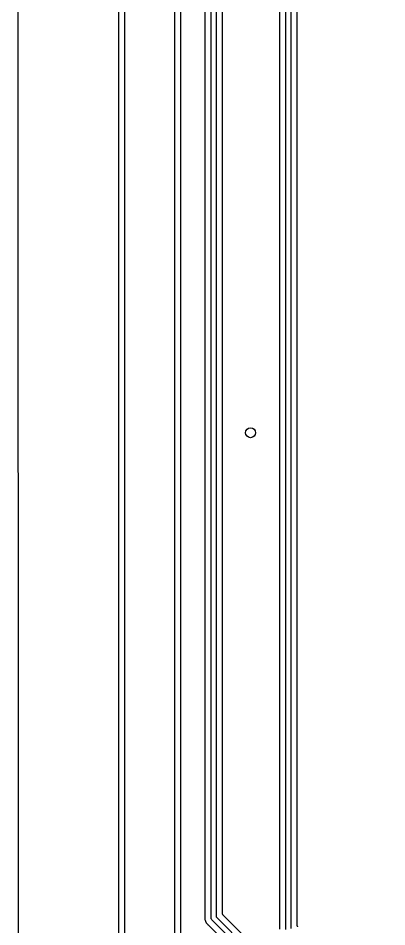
# Model space of a CAD drawing. Extents: x 49 to 143, y -158 to -38.
# Drawn here: x 49.43 to 64.3, y -113.81 to -77.11 of the extents above; entities that cross this region are included whole.
import ezdxf

# ---------------------------------------------------------------- set-up
doc = ezdxf.new("R2010")
doc.units = 0
doc.layers.add('BLACK', color=7, linetype='CONTINUOUS')

msp = doc.modelspace()

# ---------------------------------------------------------------- linework, layer by layer
at = {"layer": 'BLACK', "linetype": 'CONTINUOUS'}
for p, q in [((59.971, -67.3336), (59.971, -113.895)), ((60.225, -113.914), (60.225, -67.3149)), ((60.425, -67.3514), (60.425, -113.878)), ((60.679, -113.72), (60.679, -67.5092)), ((49.4534, -147.177), (49.4349, -67.782)), ((56.959, -67.8056), (56.959, -113.423)), ((57.213, -113.442), (57.213, -67.7869)), ((57.413, -67.8234), (57.413, -113.406)), ((57.667, -113.248), (57.667, -67.9812)), ((53.483, -72.6022), (53.483, -117.661)), ((53.737, -117.68), (53.737, -72.5647)), ((55.737, -72.3677), (55.737, -117.315)), ((55.991, -117.157), (55.991, -72.3427)), ((57.6681, -113.259), (57.667, -113.248)), ((57.6692, -113.271), (57.6681, -113.259)), ((57.6694, -113.272), (57.6692, -113.271)), ((57.6728, -113.284), (57.6694, -113.272)), ((57.6694, -113.272), (57.6694, -113.272)), ((57.6761, -113.295), (57.6728, -113.284)), ((57.6764, -113.296), (57.6761, -113.295)), ((57.6766, -113.296), (57.6764, -113.296)), ((57.6821, -113.307), (57.6766, -113.296)), ((57.6875, -113.317), (57.6821, -113.307)), ((57.6879, -113.317), (57.6875, -113.317)), ((57.6882, -113.318), (57.6879, -113.317)), ((57.6956, -113.327), (57.6882, -113.318)), ((57.7029, -113.336), (57.6956, -113.327)), ((57.7039, -113.337), (57.7029, -113.336)), ((57.7042, -113.338), (57.7039, -113.337)), ((57.7039, -113.337), (57.7039, -113.337)), ((57.7039, -113.337), (57.7039, -113.337)), ((64.2952, -119.929), (57.7042, -113.338)), ((56.9584, -113.436), (56.9573, -113.447)), ((56.9573, -113.447), (56.9641, -113.516)), ((56.959, -113.425), (56.9584, -113.43)), ((56.9584, -113.43), (56.9584, -113.436)), ((56.959, -113.423), (56.959, -113.425)), ((56.9641, -113.516), (56.9714, -113.54)), ((56.9714, -113.54), (56.9714, -113.54)), ((56.9714, -113.54), (56.9844, -113.583)), ((56.9844, -113.583), (57.0172, -113.645)), ((57.0172, -113.645), (57.0615, -113.699)), ((57.0615, -113.699), (57.0702, -113.706)), ((57.0702, -113.706), (57.0715, -113.707)), ((57.0715, -113.707), (57.0753, -113.711)), ((57.0753, -113.711), (57.0794, -113.714)), ((57.0794, -113.714), (63.9188, -120.553)), ((57.2125, -113.447), (57.213, -113.442)), ((57.2144, -113.467), (57.2125, -113.447)), ((57.2188, -113.481), (57.2144, -113.467)), ((57.2202, -113.485), (57.2188, -113.481)), ((57.2294, -113.503), (57.2202, -113.485)), ((57.2419, -113.518), (57.2294, -113.503)), ((57.2458, -113.521), (57.2419, -113.518)), ((64.1116, -120.387), (57.2458, -113.521)), ((57.413, -113.406), (64.2272, -120.22)), ((60.6801, -113.731), (60.679, -113.72)), ((60.6812, -113.743), (60.6801, -113.731)), ((60.6814, -113.744), (60.6812, -113.743)), ((60.6848, -113.756), (60.6814, -113.744)), ((60.6814, -113.744), (60.6814, -113.744)), ((60.6881, -113.767), (60.6848, -113.756)), ((60.6884, -113.768), (60.6881, -113.767)), ((60.6886, -113.768), (60.6884, -113.768)), ((60.6941, -113.779), (60.6886, -113.768)), ((60.6995, -113.789), (60.6941, -113.779)), ((60.6999, -113.789), (60.6995, -113.789)), ((60.7002, -113.79), (60.6999, -113.789)), ((60.7076, -113.799), (60.7002, -113.79)), ((60.715, -113.808), (60.7076, -113.799))]:
    msp.add_line(p, q, dxfattribs=at)
at = {"layer": 'BLACK'}
msp.add_circle((58.801, -93.853), 0.2, dxfattribs=at)

doc.saveas('drawing.dxf')
